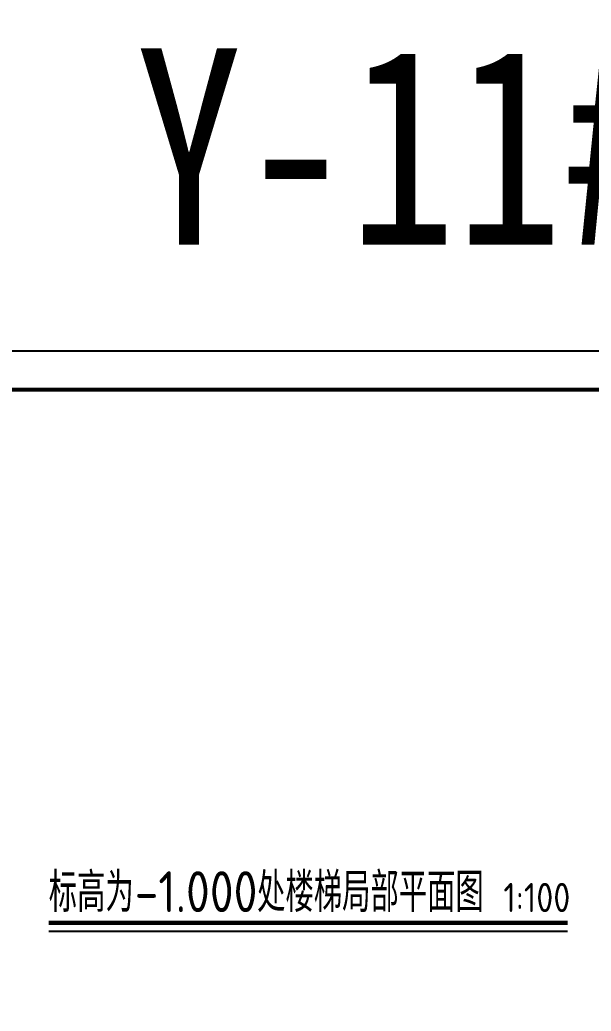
# Model space of a CAD drawing. Extents: x 27938 to 1507990, y 110129 to 923079.
# Drawn here: x 611141 to 625845, y 608576 to 634068 of the extents above; entities that cross this region are included whole.
import ezdxf
from ezdxf.xclip import XClip

# ---------------------------------------------------------------- set-up
doc = ezdxf.new("R2010")
doc.units = 0
doc.header["$LTSCALE"] = 1000
doc.header["$MEASUREMENT"] = 0
doc.header["$XCLIPFRAME"] = 0
for name, color, linetype in [('DIM_SYMB', 3, 'Continuous'), ('DOTE', 1, 'Continuous'), ('text', 7, 'Continuous'), ('图框', 140, 'Continuous')]:
    doc.layers.add(name, color=color, linetype=linetype)
doc.layers.add('yichutu', color=7, linetype='Continuous', true_color=0xffffff, plot=False)
doc.styles.get("Standard").update_dxf_attribs({"font": 'gbenor.shx', "bigfont": 'gbcbig.shx'})
doc.styles.add('黑体', font='simhei.ttf')

# ---------------------------------------------------------------- blocks, each defined once
blk = doc.blocks.new('A$C74D73064')
at = {"layer": 'DOTE', "color": 5}
for p, q in [((119080, 54519.3), (119080, 3986.3)), ((125240, 54519.3), (125305, 3986.3))]:
    blk.add_line(p, q, dxfattribs=at)
blk = doc.blocks.new('TK')
at = {"layer": '图框'}
blk.add_lwpolyline([(465375, 548714), (549475, 548714), (549475, 489314), (465375, 489314)], close=True, dxfattribs=at)
blk.add_lwpolyline([(465375, 548714), (549475, 548714), (549475, 489314), (465375, 489314)], close=True, dxfattribs=at)
at = {"layer": '图框', "const_width": 100}
blk.add_lwpolyline([(548475, 490314), (548475, 547714), (467875, 547714), (467875, 490314)], close=True, dxfattribs=at)
blk = doc.blocks.new('yct-841-594-84100-59399.9999999999-100-1000.0')
at = {"layer": 'yichutu', "color": 7, "true_color": 0xffffff}
blk.add_lwpolyline([(0, 0), (0, 59400), (84100, 59400), (84100, 0)], close=True, dxfattribs=at)

msp = doc.modelspace()

# ---------------------------------------------------------------- linework, layer by layer
at = {"layer": 'DIM_SYMB', "color": 8, "const_width": 105}
msp.add_lwpolyline([(611885.2, 610846.6), (625235.3, 610846.6)], dxfattribs=at)
at = {"layer": 'DIM_SYMB', "color": 8}
msp.add_lwpolyline([(611885.2, 610636.6), (625235.3, 610636.6)], dxfattribs=at)

# ---------------------------------------------------------------- block references
msp.add_blockref('TK', (123131.9, 76845.5))
at = {"color": 8}
ref = msp.add_blockref('A$C74D73064', (496096.4, 574050.2), dxfattribs=at)
XClip(ref).set_block_clipping_path([(104713.0339338902, 10073.5896271096), (158713.0208014316, 29573.5896259328)])
at = {"layer": 'yichutu'}
msp.add_blockref('yct-841-594-84100-59399.9999999999-100-1000.0', (588506.9, 566159.2), dxfattribs=at)

# ---------------------------------------------------------------- texts
at = {"layer": 'DIM_SYMB', "color": 7}
for s, height, p in [('标高为', 1012.77, (611885.2, 611123.6)), ('-1.000', 1050, (614096.9, 611123.6)), ('处楼梯局部平面图', 1012.77, (617246.9, 611123.6)), ('1:100', 750, (623584.8, 611123.6))]:
    msp.add_text(s, height=height, dxfattribs=at).set_placement(p)
at = {"layer": 'text', "color": 8, "style": '黑体', "width": 0.8}
msp.add_text('Y-11#楼,人防', height=5047.09, dxfattribs=at).set_placement((614120.9, 628285))

doc.saveas('drawing.dxf')
